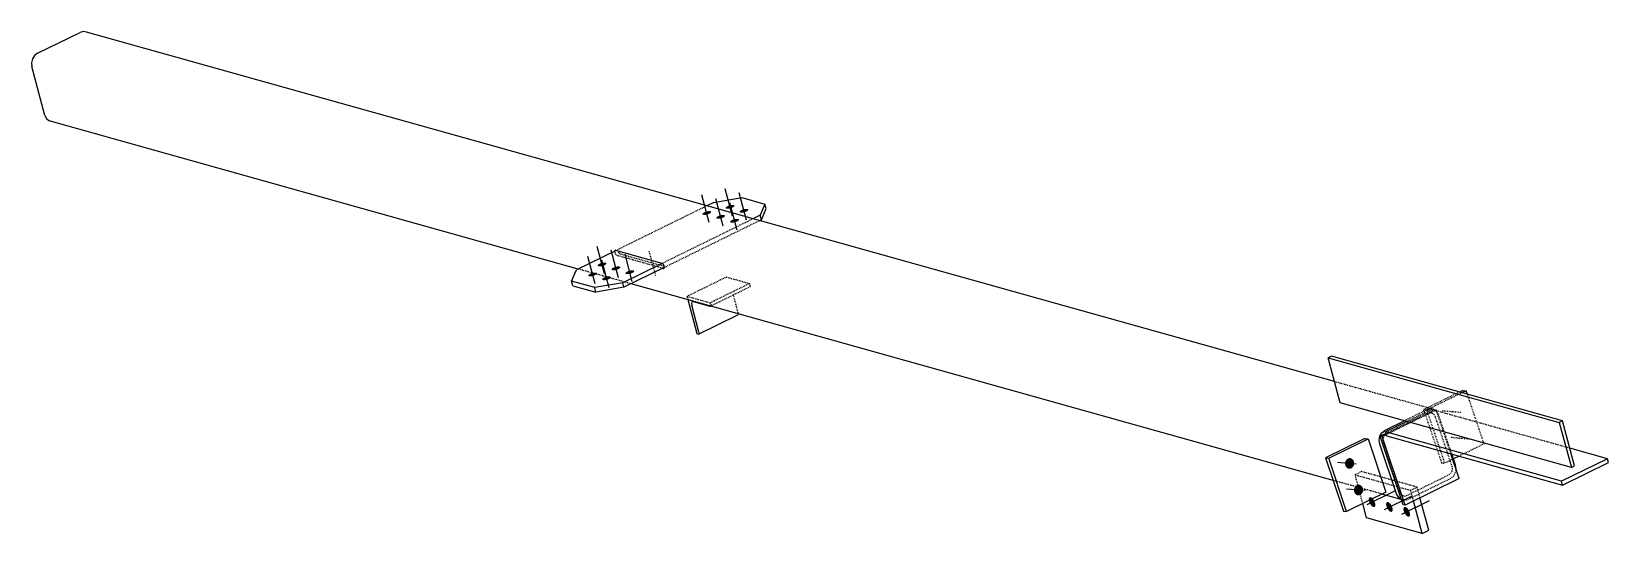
# Model space of a CAD drawing. Header units: millimetres. Extents: x 14 to 40214, y 9 to 1239.
# Drawn here: x 15732 to 19550, y 24 to 1239 of the extents above; entities that cross this region are included whole.
import ezdxf

# ---------------------------------------------------------------- set-up
doc = ezdxf.new("R2010")
doc.units = ezdxf.units.MM
doc.linetypes.add('DXK_LINE_DOT2', pattern=[3.9198, 1.9599, -1.9599])
doc.layers.add('STÅL', color=7, linetype='Continuous')

msp = doc.modelspace()

# ---------------------------------------------------------------- hatches: boundary and pattern name
at = {"layer": 'STÅL', "linetype": 'Continuous'}
for points in [[(17368, 796.2), (17365.7, 795.7), (17363.6, 795.4), (17361.5, 795.3), (17359.8, 795.3), (17358.3, 795.6), (17357.2, 796), (17356.5, 796.7), (17356.3, 797.4), (17356.6, 798.3), (17357.3, 799.2), (17358.4, 800.2), (17360, 801.1), (17361.8, 802), (17363.8, 802.8), (17366, 803.5), (17368.3, 804), (17370.4, 804.3), (17372.5, 804.5), (17374.2, 804.4), (17375.7, 804.2), (17376.8, 803.7), (17377.5, 803.1), (17377.7, 802.3), (17377.4, 801.5), (17376.7, 800.5), (17375.5, 799.6), (17374, 798.6), (17372.2, 797.7), (17370.2, 796.9)], [(17424.4, 811), (17422.1, 810.5), (17420, 810.2), (17417.9, 810), (17416.2, 810.1), (17414.7, 810.4), (17413.6, 810.8), (17412.9, 811.4), (17412.7, 812.2), (17413, 813.1), (17413.7, 814), (17414.9, 815), (17416.4, 815.9), (17418.2, 816.8), (17420.2, 817.6), (17422.4, 818.3), (17424.7, 818.8), (17426.8, 819.1), (17428.9, 819.2), (17430.6, 819.2), (17432.1, 818.9), (17433.2, 818.5), (17433.9, 817.8), (17434.1, 817.1), (17433.8, 816.2), (17433.1, 815.3), (17431.9, 814.3), (17430.4, 813.4), (17428.6, 812.5), (17426.6, 811.7)], [(17457.9, 801.6), (17455.7, 801.1), (17453.5, 800.8), (17451.5, 800.6), (17449.7, 800.7), (17448.3, 801), (17447.2, 801.4), (17446.5, 802), (17446.3, 802.8), (17446.6, 803.6), (17447.3, 804.6), (17448.4, 805.5), (17449.9, 806.5), (17451.8, 807.4), (17453.8, 808.2), (17456, 808.9), (17458.2, 809.4), (17460.4, 809.7), (17462.4, 809.8), (17464.2, 809.8), (17465.7, 809.5), (17466.8, 809.1), (17467.4, 808.4), (17467.6, 807.7), (17467.4, 806.8), (17466.7, 805.9), (17465.5, 804.9), (17464, 804), (17462.2, 803.1), (17460.1, 802.3)], [(17401.5, 786.8), (17399.3, 786.3), (17397.1, 786), (17395.1, 785.9), (17393.3, 785.9), (17391.9, 786.2), (17390.8, 786.6), (17390.1, 787.3), (17389.9, 788), (17390.2, 788.9), (17390.9, 789.8), (17392, 790.8), (17393.5, 791.7), (17395.4, 792.6), (17397.4, 793.4), (17399.6, 794.1), (17401.8, 794.6), (17404, 794.9), (17406, 795.1), (17407.8, 795), (17409.3, 794.8), (17410.4, 794.3), (17411, 793.7), (17411.2, 792.9), (17411, 792.1), (17410.3, 791.1), (17409.1, 790.2), (17407.6, 789.2), (17405.8, 788.3), (17403.7, 787.5)], [(17435.1, 777.4), (17432.9, 776.9), (17430.7, 776.6), (17428.7, 776.5), (17426.9, 776.5), (17425.4, 776.8), (17424.3, 777.2), (17423.7, 777.9), (17423.5, 778.6), (17423.7, 779.5), (17424.5, 780.4), (17425.6, 781.4), (17427.1, 782.3), (17428.9, 783.2), (17431, 784), (17433.2, 784.7), (17435.4, 785.2), (17437.6, 785.5), (17439.6, 785.7), (17441.4, 785.6), (17442.9, 785.3), (17444, 784.9), (17444.6, 784.3), (17444.8, 783.5), (17444.6, 782.7), (17443.8, 781.7), (17442.7, 780.8), (17441.2, 779.8), (17439.4, 778.9), (17437.3, 778.1)], [(17091.6, 647.5), (17089.4, 647), (17087.2, 646.6), (17085.2, 646.5), (17083.4, 646.6), (17081.9, 646.8), (17080.8, 647.3), (17080.2, 647.9), (17080, 648.7), (17080.2, 649.5), (17081, 650.5), (17082.1, 651.4), (17083.6, 652.4), (17085.4, 653.3), (17087.5, 654.1), (17089.7, 654.8), (17091.9, 655.3), (17094.1, 655.6), (17096.1, 655.7), (17097.9, 655.7), (17099.4, 655.4), (17100.5, 654.9), (17101.1, 654.3), (17101.3, 653.6), (17101.1, 652.7), (17100.3, 651.8), (17099.2, 650.8), (17097.7, 649.9), (17095.9, 649), (17093.8, 648.2)], [(17114.4, 671.7), (17112.2, 671.1), (17110, 670.8), (17108, 670.7), (17106.2, 670.7), (17104.8, 671), (17103.7, 671.5), (17103, 672.1), (17102.8, 672.8), (17103.1, 673.7), (17103.8, 674.6), (17104.9, 675.6), (17106.4, 676.6), (17108.3, 677.4), (17110.3, 678.2), (17112.5, 678.9), (17114.7, 679.4), (17116.9, 679.8), (17118.9, 679.9), (17120.7, 679.8), (17122.2, 679.6), (17123.3, 679.1), (17123.9, 678.5), (17124.1, 677.7), (17123.9, 676.9), (17123.2, 675.9), (17122, 675), (17120.5, 674), (17118.7, 673.1), (17116.6, 672.3)], [(17148, 662.2), (17145.8, 661.7), (17143.6, 661.4), (17141.6, 661.3), (17139.8, 661.3), (17138.3, 661.6), (17137.2, 662.1), (17136.6, 662.7), (17136.4, 663.4), (17136.6, 664.3), (17137.4, 665.2), (17138.5, 666.2), (17140, 667.1), (17141.8, 668), (17143.9, 668.8), (17146.1, 669.5), (17148.3, 670), (17150.5, 670.4), (17152.5, 670.5), (17154.3, 670.4), (17155.8, 670.2), (17156.9, 669.7), (17157.5, 669.1), (17157.7, 668.3), (17157.5, 667.5), (17156.7, 666.5), (17155.6, 665.6), (17154.1, 664.6), (17152.3, 663.7), (17150.2, 662.9)], [(17181.6, 652.8), (17179.4, 652.3), (17177.2, 652), (17175.2, 651.9), (17173.4, 651.9), (17171.9, 652.2), (17170.8, 652.7), (17170.2, 653.3), (17170, 654), (17170.2, 654.9), (17170.9, 655.8), (17172.1, 656.8), (17173.6, 657.7), (17175.4, 658.6), (17177.5, 659.4), (17179.7, 660.1), (17181.9, 660.6), (17184.1, 661), (17186.1, 661.1), (17187.9, 661), (17189.3, 660.8), (17190.4, 660.3), (17191.1, 659.7), (17191.3, 658.9), (17191, 658.1), (17190.3, 657.1), (17189.2, 656.2), (17187.7, 655.2), (17185.8, 654.3), (17183.8, 653.5)], [(17125.2, 638.1), (17123, 637.6), (17120.8, 637.2), (17118.8, 637.1), (17117, 637.2), (17115.5, 637.4), (17114.4, 637.9), (17113.8, 638.5), (17113.6, 639.3), (17113.8, 640.1), (17114.5, 641.1), (17115.7, 642), (17117.2, 643), (17119, 643.9), (17121.1, 644.7), (17123.3, 645.4), (17125.5, 645.9), (17127.7, 646.2), (17129.7, 646.3), (17131.5, 646.3), (17132.9, 646), (17134, 645.5), (17134.7, 644.9), (17134.9, 644.2), (17134.6, 643.3), (17133.9, 642.4), (17132.8, 641.4), (17131.3, 640.4), (17129.4, 639.6), (17127.4, 638.8)], [(18912.1, 194.4), (18912.5, 197.1), (18913.5, 199.6), (18914.8, 201.9), (18916.5, 203.7), (18918.5, 205.2), (18920.7, 206.1), (18923, 206.5), (18925.3, 206.3), (18927.5, 205.5), (18929.5, 204.2), (18931.2, 202.5), (18932.6, 200.3), (18933.6, 197.9), (18934, 195.3), (18934.1, 192.6), (18933.6, 189.9), (18932.7, 187.4), (18931.3, 185.1), (18929.6, 183.2), (18927.6, 181.8), (18925.4, 180.9), (18923.1, 180.5), (18920.8, 180.7), (18918.6, 181.5), (18916.6, 182.7), (18914.9, 184.5), (18913.5, 186.6), (18912.6, 189.1), (18912.1, 191.7)], [(18933.7, 130), (18934.2, 132.7), (18935.1, 135.2), (18936.5, 137.5), (18938.2, 139.3), (18940.2, 140.8), (18942.4, 141.7), (18944.7, 142.1), (18947, 141.9), (18949.2, 141.1), (18951.2, 139.8), (18952.9, 138.1), (18954.3, 135.9), (18955.2, 133.5), (18955.7, 130.9), (18955.7, 128.2), (18955.3, 125.5), (18954.3, 123), (18953, 120.7), (18951.3, 118.8), (18949.3, 117.4), (18947.1, 116.5), (18944.8, 116.1), (18942.5, 116.3), (18940.3, 117.1), (18938.3, 118.3), (18936.5, 120.1), (18935.2, 122.2), (18934.2, 124.7), (18933.7, 127.3)], [(18982.9, 102.6), (18984, 100.1), (18984.8, 97.7), (18985.3, 95.3), (18985.4, 93.1), (18985.2, 91.2), (18984.6, 89.7), (18983.7, 88.6), (18982.6, 88.1), (18981.2, 88), (18979.7, 88.5), (18978, 89.5), (18976.4, 90.9), (18974.8, 92.7), (18973.3, 94.9), (18972, 97.2), (18970.9, 99.7), (18970.1, 102.2), (18969.7, 104.6), (18969.5, 106.8), (18969.7, 108.7), (18970.3, 110.2), (18971.2, 111.3), (18972.3, 111.8), (18973.7, 111.9), (18975.2, 111.4), (18976.9, 110.4), (18978.5, 109), (18980.1, 107.1), (18981.6, 105)], [(19024.9, 90.9), (19026, 88.4), (19026.8, 85.9), (19027.2, 83.5), (19027.4, 81.3), (19027.1, 79.4), (19026.6, 77.9), (19025.7, 76.9), (19024.6, 76.3), (19023.2, 76.3), (19021.7, 76.7), (19020, 77.7), (19018.4, 79.1), (19016.8, 81), (19015.3, 83.1), (19013.9, 85.5), (19012.9, 88), (19012.1, 90.5), (19011.6, 92.9), (19011.5, 95.1), (19011.7, 96.9), (19012.3, 98.5), (19013.2, 99.5), (19014.3, 100.1), (19015.7, 100.1), (19017.2, 99.6), (19018.8, 98.7), (19020.5, 97.2), (19022.1, 95.4), (19023.6, 93.2)], [(19066.9, 79.1), (19068, 76.6), (19068.7, 74.2), (19069.2, 71.8), (19069.3, 69.6), (19069.1, 67.7), (19068.5, 66.2), (19067.7, 65.1), (19066.5, 64.5), (19065.2, 64.5), (19063.6, 65), (19062, 66), (19060.3, 67.4), (19058.7, 69.2), (19057.2, 71.4), (19055.9, 73.7), (19054.8, 76.2), (19054.1, 78.7), (19053.6, 81.1), (19053.5, 83.3), (19053.7, 85.2), (19054.3, 86.7), (19055.1, 87.8), (19056.3, 88.3), (19057.6, 88.4), (19059.2, 87.9), (19060.8, 86.9), (19062.5, 85.5), (19064.1, 83.6), (19065.6, 81.5)]]:
    msp.add_hatch(color=96, dxfattribs=at).paths.add_polyline_path(points)

# ---------------------------------------------------------------- linework, layer by layer
at = {"layer": 'STÅL', "color": 2, "linetype": 'Continuous'}
for p, q in [((15746.9, 1186.5), (15849.9, 1237.1)), ((15857.9, 1239.1), (15849.9, 1237.1)), ((15865.6, 1237.4), (15857.9, 1239.1)), ((18886.6, 391.5), (15865.6, 1237.4)), ((15746.9, 1186.5), (15739.7, 1181.1)), ((15734.6, 1173), (15732.3, 1163.5)), ((15732.3, 1163.5), (15733.1, 1154.1)), ((15764.8, 1036.1), (15733.1, 1154.1)), ((15739.7, 1181.1), (15734.6, 1173)), ((15764.8, 1036.1), (15768.6, 1028.2)), ((15768.6, 1028.2), (15774.9, 1022.9)), ((17055.8, 664.2), (15774.9, 1022.9)), ((17384.2, 825.6), (17366.8, 817)), ((17384.2, 825.6), (17451.8, 837.2)), ((17451.8, 837.2), (17507.8, 821.6)), ((17507.8, 821.6), (17496.1, 794.3)), ((17499.1, 783.4), (17510.7, 810.7)), ((17510.7, 810.7), (17507.8, 821.6)), ((17496.1, 794.3), (17478.7, 785.7)), ((17499.1, 783.4), (17494.7, 781.2)), ((17499.1, 783.4), (17496.1, 794.3)), ((17147.6, 709.3), (17051.5, 662.1)), ((17143.8, 707.5), (17144, 708.6)), ((17144.9, 709.7), (17144, 708.6)), ((17146.3, 709.7), (17144.9, 709.7)), ((17146.3, 709.7), (17258.2, 678.4)), ((17039.8, 634.8), (17051.5, 662.1)), ((17259.2, 677.8), (17163.4, 630.7)), ((17264.1, 667.9), (17166.3, 619.9)), ((17259.9, 677.5), (17258.2, 678.4)), ((17261.5, 675.7), (17259.9, 677.5)), ((17261.6, 665.7), (17260.3, 666)), ((17262.9, 673.4), (17261.5, 675.7)), ((17261.6, 665.7), (17263, 665.7)), ((17263.8, 670.9), (17262.9, 673.4)), ((17263, 665.7), (17263.9, 666.8)), ((17264.2, 668.6), (17263.8, 670.9)), ((17263.9, 666.8), (17264.2, 668.6)), ((17042.8, 623.9), (17039.8, 634.8)), ((17095.8, 619.1), (17039.8, 634.8)), ((17042.8, 623.9), (17098.7, 608.2)), ((17163.4, 630.7), (17095.8, 619.1)), ((17098.7, 608.2), (17095.8, 619.1)), ((17166.3, 619.9), (17098.7, 608.2)), ((17166.3, 619.9), (17163.4, 630.7)), ((18883, 152.6), (17183.7, 628.4)), ((17343.9, 507.3), (17321.8, 589.8)), ((17330.4, 583.7), (17329.9, 580.6)), ((17329.9, 580.6), (17330.5, 576.6)), ((17332, 585.5), (17330.4, 583.7)), ((17348, 511.2), (17330.5, 576.6)), ((17334.3, 585.6), (17332, 585.5)), ((17334.3, 585.6), (17374.6, 574.3)), ((17374.6, 574.3), (17375.8, 574.3)), ((17375.8, 574.3), (17376, 574.6)), ((17375.8, 574.3), (17376.2, 574.5)), ((17347.3, 506.8), (17442.4, 553.5)), ((17442.4, 553.5), (17443.2, 554.4)), ((17443.2, 554.4), (17443.4, 555.7)), ((17346.1, 506.7), (17343.9, 507.3)), ((17347.3, 506.8), (17346.1, 506.7)), ((17348.1, 507.6), (17347.3, 506.8)), ((17348, 511.2), (17348.3, 509.2)), ((17348.3, 509.2), (17348.1, 507.6)), ((18879.1, 453), (18871.1, 449.1)), ((18900.3, 340.2), (18871.1, 449.1)), ((18871.1, 449.1), (19430.8, 292.4)), ((19438.7, 296.3), (18879.1, 453)), ((19197.5, 370.4), (19189, 366.3)), ((19205.4, 369.7), (19194.9, 364.6)), ((19197.5, 370.4), (19205.4, 369.7)), ((19208.4, 360.8), (19205.4, 369.7)), ((19459.9, 183.5), (18900.3, 340.2)), ((18996.4, 259.7), (19001.2, 267.9)), ((19001.2, 267.9), (19008.1, 273.4)), ((19055.7, 296.7), (19008.1, 273.4)), ((19061.9, 295), (19010.4, 269.7)), ((19012.4, 262.2), (19010.4, 269.7)), ((19436.4, 150.4), (19010.4, 269.7)), ((19438.7, 296.3), (19430.8, 292.4)), ((19430.8, 292.4), (19459.9, 183.5)), ((19467.9, 187.4), (19438.7, 296.3)), ((18959.8, 253.6), (18864.7, 206.9)), ((18872.6, 206.2), (18967.7, 252.9)), ((18959.8, 253.6), (18967.7, 252.9)), ((18967.7, 252.9), (19011, 124.1)), ((18994.7, 250.1), (18996.4, 259.7)), ((18996.1, 240.5), (18994.7, 250.1)), ((19036.7, 120), (18996.1, 240.5)), ((19011.3, 266.3), (18996.8, 259.2)), ((19052.6, 93.3), (18996.8, 259.2)), ((19002, 258.7), (18996.8, 259.2)), ((19012, 263.6), (19002, 258.7)), ((19057.9, 92.8), (19002, 258.7)), ((19012.9, 260.6), (19438.9, 141.3)), ((19547.3, 204.9), (19456.4, 230.4)), ((18864.7, 206.9), (18908.1, 78.1)), ((18864.7, 206.9), (18872.6, 206.2)), ((18916, 77.4), (18872.6, 206.2)), ((19188.6, 157.1), (19168.4, 217)), ((19179.3, 190), (19170.4, 216.5)), ((19188.6, 211.4), (19174.4, 204.5)), ((19547.3, 204.9), (19436.4, 150.4)), ((19438.9, 141.3), (19549.8, 195.8)), ((19549.8, 195.8), (19547.3, 204.9)), ((19188.6, 157.1), (19057.9, 92.8)), ((19180.8, 180.4), (19179.3, 190)), ((19180.8, 180.3), (19180.8, 180.4)), ((19459.9, 183.5), (19467.9, 187.4)), ((19011, 124.1), (18916, 77.4)), ((19048, 106.4), (19001.5, 119.4)), ((19041.2, 111.8), (19036.7, 120)), ((19438.9, 141.3), (19436.4, 150.4)), ((18908.1, 78.1), (18916, 77.4)), ((18964.4, 61.6), (18955, 96.6)), ((19048, 106.4), (19041.2, 111.8)), ((19048, 106.4), (19048.2, 106.4)), ((19057.9, 92.8), (19052.6, 93.3)), ((19098.7, 24), (19077.7, 102.6)), ((19114.6, 31.8), (19093.5, 110.3)), ((19098.7, 24), (18964.4, 61.6)), ((19098.7, 24), (19114.6, 31.8))]:
    msp.add_line(p, q, dxfattribs=at)
at = {"layer": 'STÅL', "color": 96, "linetype": 'Continuous'}
for p, q in [((17373.1, 777.2), (17355.3, 843.4)), ((17429.5, 791.9), (17411.7, 858.2)), ((17463.1, 782.5), (17445.3, 848.8)), ((17406.7, 767.8), (17388.9, 834)), ((17440.2, 758.4), (17422.5, 824.6)), ((17096.7, 628.4), (17079, 694.7)), ((17119.6, 652.6), (17101.8, 718.9)), ((17153.1, 643.2), (17135.4, 709.5)), ((17186.7, 633.8), (17169, 700)), ((17130.3, 619), (17112.6, 685.3)), ((18938.8, 192.1), (18894.1, 196)), ((18960.5, 127.7), (18915.8, 131.6)), ((18965.6, 94.1), (19032.9, 127.2)), ((19007.5, 82.3), (19074.9, 115.4)), ((19049.5, 70.6), (19116.9, 103.7))]:
    msp.add_line(p, q, dxfattribs=at)
at = {"layer": 'STÅL', "color": 7, "linetype": 'DXK_LINE_DOT2'}
for p, q in [((17366.8, 817), (17147.6, 709.3)), ((17478.7, 785.7), (17259.2, 677.8)), ((17494.7, 781.2), (17264.1, 667.9)), ((17143.7, 706.8), (17143.8, 707.5)), ((17143.7, 706.8), (17144.1, 704.5)), ((17144.1, 704.5), (17145, 702)), ((17145, 702), (17146.4, 699.7)), ((17146.4, 699.7), (17148.1, 697.9)), ((17148.1, 697.9), (17149.7, 697)), ((17260.3, 666), (17149.7, 697)), ((17153, 705.8), (17152.1, 708.1)), ((17154.4, 703.5), (17153, 705.8)), ((17156, 701.8), (17154.4, 703.5)), ((17157.6, 700.9), (17156, 701.8)), ((17157.6, 700.9), (17263.7, 671.2)), ((17183.7, 628.4), (17055.8, 664.2)), ((17414.7, 644.8), (17319.6, 598.1)), ((17470.6, 629.1), (17375.5, 582.4)), ((17376.2, 574.5), (17470.9, 621.1)), ((17414.7, 644.8), (17470.6, 629.1)), ((17470.6, 629.1), (17471.6, 625.5)), ((17470.9, 621.1), (17471.6, 621.9)), ((17471.9, 623.5), (17471.6, 625.5)), ((17471.6, 621.9), (17471.9, 623.5)), ((17319.6, 598.1), (17375.5, 582.4)), ((17321.7, 590.2), (17319.6, 598.1)), ((17321.8, 589.8), (17321.7, 590.2)), ((17375.5, 582.4), (17376.5, 578.8)), ((17376, 574.6), (17376.3, 574.9)), ((17376.3, 574.9), (17376.6, 575.2)), ((17376.5, 578.8), (17376.8, 576.8)), ((17376.8, 576.8), (17376.6, 575.2)), ((17443.1, 557.9), (17431.4, 601.7)), ((17443.4, 555.9), (17443.1, 557.9)), ((17443.4, 555.7), (17443.4, 555.9)), ((19127.4, 324.1), (18886.6, 391.5)), ((19189, 366.3), (19102.4, 323.7)), ((19194.9, 364.6), (19110.3, 323)), ((19248.7, 240.9), (19208.4, 360.8)), ((19127.5, 323.4), (19011.3, 266.3)), ((19114.3, 314.7), (19011.3, 264.1)), ((19132.7, 323), (19012, 263.6)), ((19111.1, 324), (19055.7, 296.7)), ((19121.3, 324.2), (19061.9, 295)), ((19102.4, 323.7), (19145.7, 194.9)), ((19102.4, 323.7), (19110.3, 323)), ((19153.6, 194.2), (19110.3, 323)), ((19111.1, 324), (19119.3, 325.9)), ((19119.2, 315.9), (19114.3, 314.7)), ((19124, 314.8), (19119.2, 315.9)), ((19119.3, 325.9), (19127.4, 324.1)), ((19456.4, 230.4), (19121.3, 324.2)), ((19128.1, 311.5), (19124, 314.8)), ((19127.4, 324.1), (19134.3, 318.7)), ((19127.5, 323.4), (19132.7, 323)), ((19130.8, 306.6), (19128.1, 311.5)), ((19171.4, 186.1), (19130.8, 306.6)), ((19168.4, 217), (19132.7, 323)), ((19134.3, 318.7), (19138.7, 310.5)), ((19170.4, 216.5), (19138.7, 310.5)), ((19004.2, 255.9), (19003.2, 250.1)), ((19003.2, 250.1), (19004.1, 244.3)), ((19044.6, 123.8), (19004.1, 244.3)), ((19007.1, 260.8), (19004.2, 255.9)), ((19011.3, 264.1), (19007.1, 260.8)), ((19012.8, 260.6), (19012.4, 262.2)), ((19012.8, 260.6), (19012.9, 260.6)), ((19248.7, 240.9), (19188.6, 211.4)), ((19145.7, 194.9), (19153.6, 194.2)), ((19174.4, 204.5), (19153.6, 194.2)), ((18952.3, 173.8), (18936.5, 166)), ((18955, 96.6), (18936.5, 166)), ((18936.5, 166), (19070.8, 128.4)), ((19086.6, 136.2), (18952.3, 173.8)), ((19061.2, 115.8), (19164.2, 166.4)), ((19064.3, 106.5), (19167.3, 157.1)), ((19164.2, 166.4), (19168.4, 169.7)), ((19174.3, 162.6), (19167.3, 157.1)), ((19168.4, 169.7), (19171.2, 174.6)), ((19171.2, 174.6), (19172.3, 180.4)), ((19172.3, 180.4), (19171.4, 186.1)), ((19179, 170.8), (19174.3, 162.6)), ((19179, 170.8), (19180.8, 180.3)), ((19001.5, 119.4), (18883, 152.6)), ((19044.6, 123.8), (19047.3, 119)), ((19047.3, 119), (19051.4, 115.7)), ((19051.4, 115.7), (19056.3, 114.6)), ((19056.3, 114.6), (19061.2, 115.8)), ((19070.8, 128.4), (19086.6, 136.2)), ((19077.7, 102.6), (19070.8, 128.4)), ((19093.5, 110.3), (19086.6, 136.2)), ((19048.2, 106.4), (19056.1, 104.6)), ((19056.1, 104.6), (19064.3, 106.5))]:
    msp.add_line(p, q, dxfattribs=at)
at = {"layer": 'STÅL', "color": 96, "linetype": 'DXK_LINE_DOT2'}
for p, q in [((17243.6, 647.6), (17227.8, 706.6)), ((19192.4, 316.7), (19147.7, 320.5)), ((19214, 252.3), (19169.3, 256.1))]:
    msp.add_line(p, q, dxfattribs=at)

doc.saveas('drawing.dxf')
